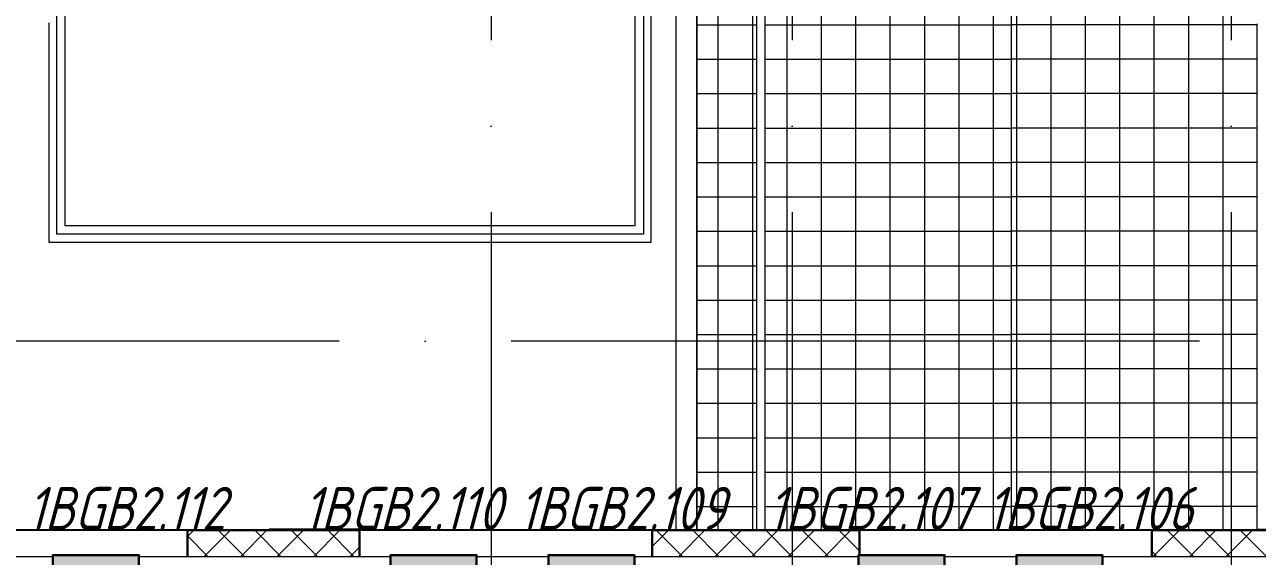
# Model space of a CAD drawing. Header units: millimetres. Extents: x -259793 to 1187961, y -549744 to 43070.
# Drawn here: x 272184 to 279349, y -2413 to 677 of the extents above; entities that cross this region are included whole.
import ezdxf
from ezdxf.enums import TextEntityAlignment as Align

# ---------------------------------------------------------------- set-up
doc = ezdxf.new("R2010")
doc.units = ezdxf.units.MM
doc.linetypes.add('ADSK_Линия сетки', pattern=[25, 20, -2.5, 0, -2.5])
for name, color, linetype, lineweight in [('RC-Извещатели_охранные', 5, 'Continuous', 30), ('Крыша', 7, 'Continuous', 9), ('Крыша штриховка', 7, 'Continuous', 9), ('Лестницы', 252, 'Continuous', 9), ('Ограждение', 252, 'Continuous', 9), ('Оси', 252, 'Continuous', 9), ('Стены внутренние', 7, 'Continuous', 18), ('Стены наружные', 7, 'Continuous', 18), ('Стены штриховка', 7, 'Continuous', 9)]:
    doc.layers.add(name, color=color, linetype=linetype, lineweight=lineweight)
doc.layers.add('RC-Позиционные_обозначения', color=7, linetype='Continuous')
doc.styles.add('RubezhCAD', font='', dxfattribs={"oblique": 10})
doc.styles.get("Standard").update_dxf_attribs({"font": ''})
doc.styles.get('RubezhCAD').set_extended_font_data('GOST type A')
doc.styles.get('Standard').set_extended_font_data('GOST type B')

# ---------------------------------------------------------------- blocks, each defined once
blk = doc.blocks.new('RC-UGO-IOM-02')
at = {"layer": 'RC-Извещатели_охранные'}
blk.add_point((0, 0), dxfattribs=at)
blk.add_attdef('PSTN', text='', height=2.5, dxfattribs=at).set_placement((0.977, 2.603), align=Align.BOTTOM_LEFT)
blk.add_wipeout([(2.5, -2.5), (2.5, 2.5), (-2.5, 2.5), (-2.5, -2.5)]).dxf.layer = 'RC-Извещатели_охранные'
blk.add_wipeout([(-2.5, -2.5), (-2.5, 2.5), (2.5, 2.5), (2.5, -2.5)]).dxf.layer = 'RC-Извещатели_охранные'
h = blk.add_hatch(color=256, dxfattribs=at)
h.dxf.hatch_style = 1
h.paths.add_polyline_path([(2.5, 0.8), (2.5, 2.506), (-2.5, 2.499), (-2.5, 0.8)])
h = blk.add_hatch(color=256, dxfattribs=at)
h.dxf.hatch_style = 1
h.paths.add_polyline_path([(2.5, -2.5), (2.5, -0.794), (-2.5, -0.801), (-2.5, -2.5)])
blk.add_lwpolyline([(-2.5, -2.5), (2.5, -2.5), (2.5, 2.5), (-2.5, 2.5)], close=True, dxfattribs=at)
blk = doc.blocks.new('3 этаж')
at = {"layer": 'Крыша', "color": 251, "true_color": 0x636466}
for p, q in [((277920.8, -2256.4), (277920.8, 8484.6)), ((275968.8, 4603.2), (275968.8, -2256.4)), ((275970.8, -2256.4), (275970.8, 4603.2)), ((276091.8, -2256.4), (276091.8, 4603.2)), ((276093.8, -2256.4), (276093.8, 4603.2))]:
    blk.add_line(p, q, dxfattribs=at)
at = {"layer": 'Крыша штриховка', "color": 251, "linetype": 'Continuous', "true_color": 0x636466}
for p, q in [((276613.9, 12209.6), (276613.9, -2256.4)), ((276813.8, 12209.6), (276813.8, -2256.4)), ((277013.8, 12209.6), (277013.8, -2256.4)), ((277213.7, 12209.6), (277213.7, -2256.4)), ((277413.7, 8484.6), (277413.7, -2256.4)), ((277613.7, 8483.8), (277613.7, -2256.4)), ((277813.6, 8484.3), (277813.6, -2256.4)), ((276213.9, 4617.7), (276213.9, -2256.4)), ((276413.9, 4617.7), (276413.9, -2256.4)), ((277950.1, -2256.4), (277950.1, 1573.2)), ((278150, -2256.4), (278150, 1447.6)), ((278350, -2256.4), (278350, 1322.1)), ((278550, -2256.4), (278550, 1196.6)), ((278749.9, -2256.4), (278749.9, 1071)), ((278949.9, -2256.4), (278949.9, 945.5)), ((279149.8, -2256.4), (279149.8, 819.9)), ((276093.8, 676.3), (276437.9, 676.3)), ((276487.9, 676.3), (277920.8, 676.3)), ((279345.8, 676.3), (277920.8, 676.3)), ((276093.8, 476.3), (276437.9, 476.3)), ((276487.9, 476.3), (277920.8, 476.3)), ((279345.8, 476.3), (277920.8, 476.3)), ((276093.8, 276.3), (276437.9, 276.3)), ((276487.9, 276.3), (277920.8, 276.3)), ((279345.8, 276.3), (277920.8, 276.3)), ((276093.8, 76.3), (276437.9, 76.3)), ((276487.9, 76.3), (277920.8, 76.3)), ((279345.8, 76.3), (277920.8, 76.3)), ((276093.8, -123.7), (276437.9, -123.7)), ((276487.9, -123.7), (277920.8, -123.7)), ((279345.8, -123.7), (277920.8, -123.7)), ((276093.8, -323.7), (276437.9, -323.7)), ((276487.9, -323.7), (277920.8, -323.7)), ((279345.8, -323.7), (277920.8, -323.7)), ((276093.8, -523.7), (276437.9, -523.7)), ((276487.9, -523.7), (277920.8, -523.7)), ((279345.8, -523.7), (277920.8, -523.7)), ((276093.8, -723.7), (276437.9, -723.7)), ((276487.9, -723.7), (277920.8, -723.7)), ((279345.8, -723.7), (277920.8, -723.7)), ((276093.8, -923.7), (276437.9, -923.7)), ((276487.9, -923.7), (277920.8, -923.7)), ((279345.8, -923.7), (277920.8, -923.7)), ((276093.8, -1123.7), (276437.9, -1123.7)), ((276487.9, -1123.7), (277920.8, -1123.7)), ((279345.8, -1123.7), (277920.8, -1123.7)), ((276093.8, -1323.7), (276437.9, -1323.7)), ((276487.9, -1323.7), (277920.8, -1323.7)), ((279345.8, -1323.7), (277920.8, -1323.7)), ((276093.8, -1523.7), (276437.9, -1523.7)), ((276487.9, -1523.7), (277920.8, -1523.7)), ((279345.8, -1523.7), (277920.8, -1523.7)), ((276093.8, -1723.7), (276437.9, -1723.7)), ((276487.9, -1723.7), (277920.8, -1723.7)), ((279345.8, -1723.7), (277920.8, -1723.7)), ((276093.8, -1923.7), (276437.9, -1923.7)), ((276487.9, -1923.7), (277920.8, -1923.7)), ((279345.8, -1923.7), (277920.8, -1923.7)), ((276093.8, -2123.7), (276437.9, -2123.7)), ((276487.9, -2123.7), (277920.8, -2123.7)), ((279345.8, -2123.7), (277920.8, -2123.7))]:
    blk.add_line(p, q, dxfattribs=at)
at = {"layer": 'Лестницы', "color": 251, "true_color": 0x636466}
for p, q in [((275825.6, -586.5), (275825.6, 1020.8)), ((272325.6, 688.2), (272325.6, -586.5)), ((272325.6, -586.5), (275825.6, -586.5))]:
    blk.add_line(p, q, dxfattribs=at)
at = {"layer": 'Ограждение', "color": 251, "true_color": 0x636466}
for p, q in [((276487.9, -2261.4), (276487.9, 4667.2)), ((276437.9, 4617.2), (276437.9, -2261.4)), ((275730.6, 1003.5), (275730.6, -491.5)), ((275780.6, 1003.5), (275780.6, -541.5)), ((272370.6, -541.5), (272370.6, 985.6)), ((272420.6, -491.5), (272420.6, 985.6)), ((279345.8, 681.6), (279345.8, -2254.5)), ((275730.6, -491.5), (272420.6, -491.5)), ((275780.6, -541.5), (272370.6, -541.5)), ((279345.8, -2254.5), (279395.8, -2254.5))]:
    blk.add_line(p, q, dxfattribs=at)
at = {"layer": 'Оси', "color": 251, "linetype": 'ADSK_Линия сетки', "ltscale": 200, "true_color": 0x636466}
for p, q in [((274895.8, 34587.2), (274895.8, -31389.6)), ((276645.8, 34587.2), (276645.8, -31389.6)), ((279195.8, 34587.2), (279195.8, -31389.6)), ((314013.1, -1163.4), (237073.5, -1163.4))]:
    blk.add_line(p, q, dxfattribs=at)
at = {"layer": 'Стены внутренние', "color": 251, "true_color": 0x636466}
for p, q in [((271430.8, -2261.4), (273130.8, -2261.4)), ((274130.8, -2261.4), (275830.8, -2261.4)), ((277035.8, -2261.4), (278735.8, -2261.4)), ((268652.8, -2413.4), (287210.8, -2413.4))]:
    blk.add_line(p, q, dxfattribs=at)
at = {"layer": 'Стены внутренние', "color": 251, "lineweight": 30, "true_color": 0x636466}
for p, q in [((273605.8, -2261.4), (273130.8, -2261.4)), ((273130.8, -2261.4), (273130.8, -2413.4)), ((274130.8, -2413.4), (274130.8, -2261.4)), ((277035.8, -2261.4), (275830.8, -2261.4)), ((275830.8, -2261.4), (275830.8, -2413.4)), ((277035.8, -2413.4), (277035.8, -2261.4)), ((280000.8, -2261.4), (278735.8, -2261.4)), ((278735.8, -2261.4), (278735.8, -2413.4))]:
    blk.add_line(p, q, dxfattribs=at)
at = {"layer": 'Стены внутренние', "color": 251, "linetype": 'Continuous', "lineweight": 9, "true_color": 0x636466}
for p, q in [((273132.8, -2297), (273166.3, -2263.4)), ((273228.4, -2413.4), (273378.4, -2263.4)), ((273277.9, -2261.4), (273276.7, -2263.4)), ((273461.9, -2413.4), (273311.9, -2263.4)), ((273440.6, -2413.4), (273590.6, -2263.4)), ((273674.1, -2413.4), (273524.1, -2263.4)), ((273652.7, -2413.4), (273802.7, -2263.4)), ((273886.2, -2413.4), (273736.2, -2263.4)), ((273864.8, -2413.4), (274014.8, -2263.4)), ((274098.3, -2413.4), (273948.3, -2263.4)), ((275830.8, -2356.7), (275924, -2263.4)), ((276007.5, -2413.4), (275857.5, -2263.4)), ((275986.1, -2413.4), (276136.1, -2263.4)), ((276219.7, -2413.4), (276069.7, -2263.4)), ((276198.3, -2413.4), (276348.3, -2263.4)), ((276431.8, -2413.4), (276281.8, -2263.4)), ((276410.4, -2413.4), (276560.4, -2263.4)), ((276643.9, -2413.4), (276493.9, -2263.4)), ((276622.5, -2413.4), (276772.5, -2263.4)), ((276645.8, -2263.4), (276644.7, -2261.4)), ((276856.1, -2413.4), (276706.1, -2263.4)), ((276834.7, -2413.4), (276984.7, -2263.4)), ((277035.8, -2381), (276918.2, -2263.4)), ((276997.8, -2263.4), (276996.6, -2261.4)), ((278743.9, -2413.4), (278893.9, -2263.4)), ((278977.4, -2413.4), (278827.4, -2263.4)), ((278956, -2413.4), (279106, -2263.4)), ((279189.5, -2413.4), (279039.5, -2263.4)), ((279168.1, -2413.4), (279318.1, -2263.4)), ((279401.6, -2413.4), (279251.6, -2263.4)), ((273249.8, -2413.4), (273132.8, -2296.4)), ((274076.9, -2413.4), (274130.8, -2359.6)), ((278765.2, -2413.4), (278735.8, -2384))]:
    blk.add_line(p, q, dxfattribs=at)
at = {"layer": 'Стены наружные', "color": 251, "true_color": 0x636466}
for p, q in [((271430.8, -2256.4), (273585.8, -2256.4)), ((273585.8, -2261.4), (273585.8, -2256.4)), ((274130.8, -2256.4), (276437.9, -2256.4)), ((274170.8, -2256.4), (274170.8, -2261.4)), ((275870.8, -2261.4), (275870.8, -2256.4)), ((276487.9, -2256.4), (279347.9, -2256.4)), ((276496.6, -2261.4), (276496.6, -2256.4)), ((279347.9, -2261.4), (279347.9, -2256.4))]:
    blk.add_line(p, q, dxfattribs=at)
at = {"layer": 'Стены наружные', "color": 251, "lineweight": 30, "true_color": 0x636466}
for p, q in [((274130.8, -2256.4), (273605.8, -2256.4)), ((273605.8, -2256.4), (273605.8, -2261.4)), ((273605.8, -2261.4), (274130.8, -2261.4)), ((274130.8, -2261.4), (274130.8, -2256.4))]:
    blk.add_line(p, q, dxfattribs=at)
at = {"layer": 'Стены штриховка', "color": 251, "true_color": 0x636466}
for p, q in [((274128.8, -2263.4), (273132.8, -2263.4)), ((273132.8, -2263.4), (273132.8, -2337.4)), ((274128.8, -2337.4), (274128.8, -2263.4)), ((277033.8, -2263.4), (275832.8, -2263.4)), ((275832.8, -2263.4), (275832.8, -2337.4)), ((277033.8, -2337.4), (277033.8, -2263.4)), ((279998.8, -2263.4), (278737.8, -2263.4)), ((278737.8, -2263.4), (278737.8, -2337.4)), ((273130.8, -2337.4), (273132.8, -2337.4)), ((274128.8, -2337.4), (274130.8, -2337.4)), ((275830.8, -2337.4), (275832.8, -2337.4)), ((277033.8, -2337.4), (277035.8, -2337.4)), ((278735.8, -2337.4), (278737.8, -2337.4))]:
    blk.add_line(p, q, dxfattribs=at)

msp = doc.modelspace()

# ---------------------------------------------------------------- block references
msp.add_blockref('3 этаж', (0, 0))

# ---------------------------------------------------------------- next in the draw order: block references
at = {"layer": 'RC-Извещатели_охранные', "color": 1, "ltscale": 0.01}
ref = msp.add_blockref('RC-UGO-IOM-02', (272598.16147, -2655.66649), dxfattribs=dict(at, xscale=100, yscale=100, zscale=100))
ref.add_attrib('PSTN', '1BGB2.112', dxfattribs={"layer": 'RC-Позиционные_обозначения', "height": 250, "style": 'RubezhCAD', "oblique": 15}).set_placement((272776.0608, -2334.7012), align=Align.BOTTOM_CENTER)
ref = msp.add_blockref('RC-UGO-IOM-02', (274561.49912, -2655.66649), dxfattribs=dict(at, xscale=100, yscale=100, zscale=100))
ref.add_attrib('PSTN', '1BGB2.110', dxfattribs={"layer": 'RC-Позиционные_обозначения', "height": 250, "style": 'RubezhCAD', "oblique": 15}).set_placement((274381.16364, -2334.7012), align=Align.BOTTOM_CENTER)
ref = msp.add_blockref('RC-UGO-IOM-02', (275478.26441, -2655.66649), dxfattribs=dict(at, xscale=100, yscale=100, zscale=100))
ref.add_attrib('PSTN', '1BGB2.109', dxfattribs={"layer": 'RC-Позиционные_обозначения', "height": 250, "style": 'RubezhCAD', "oblique": 15}).set_placement((275656.16373, -2334.7012), align=Align.BOTTOM_CENTER)
ref = msp.add_blockref('RC-UGO-IOM-02', (277281.39618, -2655.66649), dxfattribs=dict(at, xscale=100, yscale=100, zscale=100))
ref.add_attrib('PSTN', '1BGB2.107', dxfattribs={"layer": 'RC-Позиционные_обозначения', "height": 250, "style": 'RubezhCAD', "oblique": 15}).set_placement((277101.0607, -2334.7012), align=Align.BOTTOM_CENTER)
ref = msp.add_blockref('RC-UGO-IOM-02', (278198.16147, -2655.66649), dxfattribs=dict(at, xscale=100, yscale=100, zscale=100))
ref.add_attrib('PSTN', '1BGB2.106', dxfattribs={"layer": 'RC-Позиционные_обозначения', "height": 250, "style": 'RubezhCAD', "oblique": 15}).set_placement((278376.0608, -2334.7012), align=Align.BOTTOM_CENTER)

doc.saveas('drawing.dxf')
